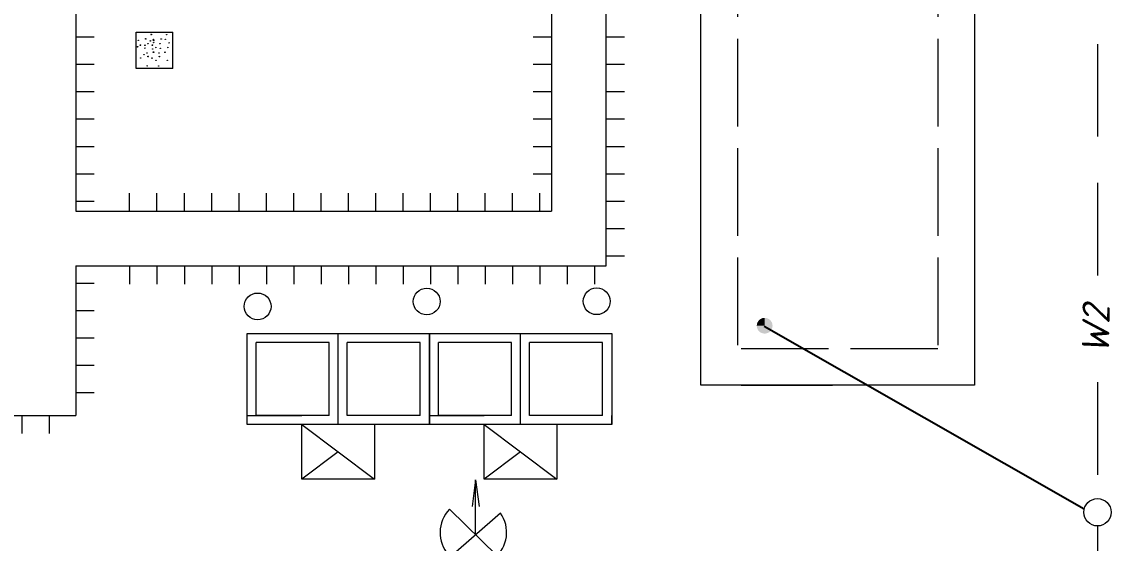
# Model space of a CAD drawing. Header units: millimetres. Extents: x 27137 to 30937, y -4667 to -569.
# Drawn here: x 30123.5 to 30183.3, y -2923.1 to -2894.5 of the extents above; entities that cross this region are included whole.
import ezdxf

# ---------------------------------------------------------------- set-up
doc = ezdxf.new("R2010")
doc.units = ezdxf.units.MM
doc.header["$LTSCALE"] = 0.4
doc.linetypes.add('ACAD_ISO02W100', pattern=[15, 12, -3])
doc.linetypes.add('штриховаяX2', pattern=[38.1, 25.4, -12.7])
doc.styles.add('Isocpeur', font='isocpeui.ttf', dxfattribs={"height": 2.5})

msp = doc.modelspace()

# ---------------------------------------------------------------- hatches: boundary and pattern name
at = {"lineweight": 15}
h = msp.add_hatch(color=256, dxfattribs=at)
h.dxf.hatch_style = 1
h.paths.add_polyline_path([(30163.8391, -2911.1332), (30164.2716, -2911.1332), (30164.7042, -2911.1332, -1)])
h.paths.add_polyline_path([(30164.2716, -2910.7006, -0.4142136), (30164.7042, -2911.1332), (30164.2716, -2911.1332)])
h = msp.add_hatch(color=256, dxfattribs=at)
h.dxf.hatch_style = 1
h.paths.add_polyline_path([(30164.2716, -2910.7006), (30164.2716, -2911.1332), (30163.8391, -2911.1332, -0.4142136)])

# ---------------------------------------------------------------- linework, layer by layer
for p, q in [((30152.5767, -2856.1887), (30152.5767, -2904.8572)), ((30160.7789, -2914.3977), (30160.7789, -2869.3977)), ((30175.7789, -2869.3977), (30175.7789, -2914.3977)), ((30175.7789, -2869.3977), (30175.7789, -2914.3977)), ((30126.4974, -2878.3381), (30126.4974, -2904.8572)), ((30129.8007, -2897.0277), (30129.8007, -2895.0277)), ((30129.8007, -2895.0277), (30131.8007, -2895.0277)), ((30127.4974, -2895.3126), (30126.4974, -2895.3126)), ((30127.4974, -2895.3126), (30126.4974, -2895.3126)), ((30127.4974, -2895.3126), (30126.4974, -2895.3126)), ((30127.4974, -2895.3126), (30126.4974, -2895.3126)), ((30127.4974, -2895.3126), (30126.4974, -2895.3126)), ((30127.4974, -2895.3126), (30126.4974, -2895.3126)), ((30127.4974, -2895.3126), (30126.4974, -2895.3126)), ((30127.4974, -2895.3126), (30126.4974, -2895.3126)), ((30127.4974, -2895.3126), (30126.4974, -2895.3126)), ((30127.4974, -2895.3126), (30126.4974, -2895.3126)), ((30127.4974, -2895.3126), (30126.4974, -2895.3126)), ((30127.4974, -2895.3126), (30126.4974, -2895.3126)), ((30127.4974, -2895.3126), (30126.4974, -2895.3126)), ((30152.5767, -2895.3126), (30151.5767, -2895.3126)), ((30152.5767, -2895.3126), (30151.5767, -2895.3126)), ((30152.5767, -2895.3126), (30151.5767, -2895.3126)), ((30152.5767, -2895.3126), (30151.5767, -2895.3126)), ((30152.5767, -2895.3126), (30151.5767, -2895.3126)), ((30152.5767, -2895.3126), (30151.5767, -2895.3126)), ((30152.5767, -2895.3126), (30151.5767, -2895.3126)), ((30152.5767, -2895.3126), (30151.5767, -2895.3126)), ((30152.5767, -2895.3126), (30151.5767, -2895.3126)), ((30156.5767, -2895.3126), (30155.5767, -2895.3126)), ((30156.5767, -2895.3126), (30155.5767, -2895.3126)), ((30156.5767, -2895.3126), (30155.5767, -2895.3126)), ((30156.5767, -2895.3126), (30155.5767, -2895.3126)), ((30156.5767, -2895.3126), (30155.5767, -2895.3126)), ((30156.5767, -2895.3126), (30155.5767, -2895.3126)), ((30156.5767, -2895.3126), (30155.5767, -2895.3126)), ((30156.5767, -2895.3126), (30155.5767, -2895.3126)), ((30156.5767, -2895.3126), (30155.5767, -2895.3126)), ((30156.5767, -2895.3126), (30155.5767, -2895.3126)), ((30156.5767, -2895.3126), (30155.5767, -2895.3126)), ((30156.5767, -2895.3126), (30155.5767, -2895.3126)), ((30156.5767, -2895.3126), (30155.5767, -2895.3126)), ((30156.5767, -2895.3126), (30155.5767, -2895.3126)), ((30156.5767, -2895.3126), (30155.5767, -2895.3126)), ((30156.5767, -2895.3126), (30155.5767, -2895.3126)), ((30156.5767, -2895.3126), (30155.5767, -2895.3126)), ((30156.5767, -2895.3126), (30155.5767, -2895.3126)), ((30156.5767, -2895.3126), (30155.5767, -2895.3126)), ((30156.5767, -2895.3126), (30155.5767, -2895.3126)), ((30156.5767, -2895.3126), (30155.5767, -2895.3126)), ((30156.5767, -2895.3126), (30155.5767, -2895.3126)), ((30156.5767, -2895.3126), (30155.5767, -2895.3126)), ((30156.5767, -2895.3126), (30155.5767, -2895.3126)), ((30156.5767, -2895.3126), (30155.5767, -2895.3126)), ((30156.5767, -2895.3126), (30155.5767, -2895.3126)), ((30156.5767, -2895.3126), (30155.5767, -2895.3126)), ((30156.5767, -2895.3126), (30155.5767, -2895.3126)), ((30156.5767, -2895.3126), (30155.5767, -2895.3126)), ((30156.5767, -2895.3126), (30155.5767, -2895.3126)), ((30127.4974, -2896.8126), (30126.4974, -2896.8126)), ((30127.4974, -2896.8126), (30126.4974, -2896.8126)), ((30127.4974, -2896.8126), (30126.4974, -2896.8126)), ((30127.4974, -2896.8126), (30126.4974, -2896.8126)), ((30127.4974, -2896.8126), (30126.4974, -2896.8126)), ((30127.4974, -2896.8126), (30126.4974, -2896.8126)), ((30127.4974, -2896.8126), (30126.4974, -2896.8126)), ((30127.4974, -2896.8126), (30126.4974, -2896.8126)), ((30127.4974, -2896.8126), (30126.4974, -2896.8126)), ((30127.4974, -2896.8126), (30126.4974, -2896.8126)), ((30127.4974, -2896.8126), (30126.4974, -2896.8126)), ((30127.4974, -2896.8126), (30126.4974, -2896.8126)), ((30127.4974, -2896.8126), (30126.4974, -2896.8126)), ((30127.4974, -2896.8126), (30126.4974, -2896.8126)), ((30127.4974, -2896.8126), (30126.4974, -2896.8126)), ((30127.4974, -2896.8126), (30126.4974, -2896.8126)), ((30127.4974, -2896.8126), (30126.4974, -2896.8126)), ((30152.5767, -2896.8126), (30151.5767, -2896.8126)), ((30152.5767, -2896.8126), (30151.5767, -2896.8126)), ((30152.5767, -2896.8126), (30151.5767, -2896.8126)), ((30152.5767, -2896.8126), (30151.5767, -2896.8126)), ((30152.5767, -2896.8126), (30151.5767, -2896.8126)), ((30152.5767, -2896.8126), (30151.5767, -2896.8126)), ((30152.5767, -2896.8126), (30151.5767, -2896.8126)), ((30152.5767, -2896.8126), (30151.5767, -2896.8126)), ((30156.5767, -2896.8126), (30155.5767, -2896.8126)), ((30156.5767, -2896.8126), (30155.5767, -2896.8126)), ((30156.5767, -2896.8126), (30155.5767, -2896.8126)), ((30156.5767, -2896.8126), (30155.5767, -2896.8126)), ((30156.5767, -2896.8126), (30155.5767, -2896.8126)), ((30156.5767, -2896.8126), (30155.5767, -2896.8126)), ((30156.5767, -2896.8126), (30155.5767, -2896.8126)), ((30156.5767, -2896.8126), (30155.5767, -2896.8126)), ((30156.5767, -2896.8126), (30155.5767, -2896.8126)), ((30156.5767, -2896.8126), (30155.5767, -2896.8126)), ((30156.5767, -2896.8126), (30155.5767, -2896.8126)), ((30156.5767, -2896.8126), (30155.5767, -2896.8126)), ((30156.5767, -2896.8126), (30155.5767, -2896.8126)), ((30156.5767, -2896.8126), (30155.5767, -2896.8126)), ((30156.5767, -2896.8126), (30155.5767, -2896.8126)), ((30156.5767, -2896.8126), (30155.5767, -2896.8126)), ((30156.5767, -2896.8126), (30155.5767, -2896.8126)), ((30156.5767, -2896.8126), (30155.5767, -2896.8126)), ((30156.5767, -2896.8126), (30155.5767, -2896.8126)), ((30156.5767, -2896.8126), (30155.5767, -2896.8126)), ((30156.5767, -2896.8126), (30155.5767, -2896.8126)), ((30156.5767, -2896.8126), (30155.5767, -2896.8126)), ((30156.5767, -2896.8126), (30155.5767, -2896.8126)), ((30156.5767, -2896.8126), (30155.5767, -2896.8126)), ((30156.5767, -2896.8126), (30155.5767, -2896.8126)), ((30156.5767, -2896.8126), (30155.5767, -2896.8126)), ((30156.5767, -2896.8126), (30155.5767, -2896.8126)), ((30156.5767, -2896.8126), (30155.5767, -2896.8126)), ((30131.8007, -2897.0277), (30129.8007, -2897.0277)), ((30127.4974, -2898.3126), (30126.4974, -2898.3126)), ((30127.4974, -2898.3126), (30126.4974, -2898.3126)), ((30127.4974, -2898.3126), (30126.4974, -2898.3126)), ((30127.4974, -2898.3126), (30126.4974, -2898.3126)), ((30127.4974, -2898.3126), (30126.4974, -2898.3126)), ((30127.4974, -2898.3126), (30126.4974, -2898.3126)), ((30127.4974, -2898.3126), (30126.4974, -2898.3126)), ((30127.4974, -2898.3126), (30126.4974, -2898.3126)), ((30127.4974, -2898.3126), (30126.4974, -2898.3126)), ((30127.4974, -2898.3126), (30126.4974, -2898.3126)), ((30127.4974, -2898.3126), (30126.4974, -2898.3126)), ((30127.4974, -2898.3126), (30126.4974, -2898.3126)), ((30127.4974, -2898.3126), (30126.4974, -2898.3126)), ((30127.4974, -2898.3126), (30126.4974, -2898.3126)), ((30127.4974, -2898.3126), (30126.4974, -2898.3126)), ((30127.4974, -2898.3126), (30126.4974, -2898.3126)), ((30127.4974, -2898.3126), (30126.4974, -2898.3126)), ((30127.4974, -2898.3126), (30126.4974, -2898.3126)), ((30127.4974, -2898.3126), (30126.4974, -2898.3126)), ((30127.4974, -2898.3126), (30126.4974, -2898.3126)), ((30127.4974, -2898.3126), (30126.4974, -2898.3126)), ((30127.4974, -2898.3126), (30126.4974, -2898.3126)), ((30127.4974, -2898.3126), (30126.4974, -2898.3126)), ((30127.4974, -2898.3126), (30126.4974, -2898.3126)), ((30152.5767, -2898.3126), (30151.5767, -2898.3126)), ((30152.5767, -2898.3126), (30151.5767, -2898.3126)), ((30152.5767, -2898.3126), (30151.5767, -2898.3126)), ((30152.5767, -2898.3126), (30151.5767, -2898.3126)), ((30152.5767, -2898.3126), (30151.5767, -2898.3126)), ((30152.5767, -2898.3126), (30151.5767, -2898.3126)), ((30156.5767, -2898.3126), (30155.5767, -2898.3126)), ((30156.5767, -2898.3126), (30155.5767, -2898.3126)), ((30156.5767, -2898.3126), (30155.5767, -2898.3126)), ((30156.5767, -2898.3126), (30155.5767, -2898.3126)), ((30156.5767, -2898.3126), (30155.5767, -2898.3126)), ((30156.5767, -2898.3126), (30155.5767, -2898.3126)), ((30156.5767, -2898.3126), (30155.5767, -2898.3126)), ((30156.5767, -2898.3126), (30155.5767, -2898.3126)), ((30156.5767, -2898.3126), (30155.5767, -2898.3126)), ((30156.5767, -2898.3126), (30155.5767, -2898.3126)), ((30156.5767, -2898.3126), (30155.5767, -2898.3126)), ((30156.5767, -2898.3126), (30155.5767, -2898.3126)), ((30156.5767, -2898.3126), (30155.5767, -2898.3126)), ((30156.5767, -2898.3126), (30155.5767, -2898.3126)), ((30156.5767, -2898.3126), (30155.5767, -2898.3126)), ((30156.5767, -2898.3126), (30155.5767, -2898.3126)), ((30156.5767, -2898.3126), (30155.5767, -2898.3126)), ((30156.5767, -2898.3126), (30155.5767, -2898.3126)), ((30156.5767, -2898.3126), (30155.5767, -2898.3126)), ((30156.5767, -2898.3126), (30155.5767, -2898.3126)), ((30156.5767, -2898.3126), (30155.5767, -2898.3126)), ((30156.5767, -2898.3126), (30155.5767, -2898.3126)), ((30156.5767, -2898.3126), (30155.5767, -2898.3126)), ((30156.5767, -2898.3126), (30155.5767, -2898.3126)), ((30127.4974, -2899.8126), (30126.4974, -2899.8126)), ((30127.4974, -2899.8126), (30126.4974, -2899.8126)), ((30127.4974, -2899.8126), (30126.4974, -2899.8126)), ((30127.4974, -2899.8126), (30126.4974, -2899.8126)), ((30127.4974, -2899.8126), (30126.4974, -2899.8126)), ((30127.4974, -2899.8126), (30126.4974, -2899.8126)), ((30127.4974, -2899.8126), (30126.4974, -2899.8126)), ((30127.4974, -2899.8126), (30126.4974, -2899.8126)), ((30127.4974, -2899.8126), (30126.4974, -2899.8126)), ((30127.4974, -2899.8126), (30126.4974, -2899.8126)), ((30127.4974, -2899.8126), (30126.4974, -2899.8126)), ((30127.4974, -2899.8126), (30126.4974, -2899.8126)), ((30127.4974, -2899.8126), (30126.4974, -2899.8126)), ((30127.4974, -2899.8126), (30126.4974, -2899.8126)), ((30127.4974, -2899.8126), (30126.4974, -2899.8126)), ((30127.4974, -2899.8126), (30126.4974, -2899.8126)), ((30127.4974, -2899.8126), (30126.4974, -2899.8126)), ((30127.4974, -2899.8126), (30126.4974, -2899.8126)), ((30127.4974, -2899.8126), (30126.4974, -2899.8126)), ((30127.4974, -2899.8126), (30126.4974, -2899.8126)), ((30127.4974, -2899.8126), (30126.4974, -2899.8126)), ((30127.4974, -2899.8126), (30126.4974, -2899.8126)), ((30127.4974, -2899.8126), (30126.4974, -2899.8126)), ((30127.4974, -2899.8126), (30126.4974, -2899.8126)), ((30127.4974, -2899.8126), (30126.4974, -2899.8126)), ((30127.4974, -2899.8126), (30126.4974, -2899.8126)), ((30127.4974, -2899.8126), (30126.4974, -2899.8126)), ((30127.4974, -2899.8126), (30126.4974, -2899.8126)), ((30127.4974, -2899.8126), (30126.4974, -2899.8126)), ((30127.4974, -2899.8126), (30126.4974, -2899.8126)), ((30152.5767, -2899.8126), (30151.5767, -2899.8126)), ((30152.5767, -2899.8126), (30151.5767, -2899.8126)), ((30152.5767, -2899.8126), (30151.5767, -2899.8126)), ((30152.5767, -2899.8126), (30151.5767, -2899.8126)), ((30152.5767, -2899.8126), (30151.5767, -2899.8126)), ((30152.5767, -2899.8126), (30151.5767, -2899.8126)), ((30152.5767, -2899.8126), (30151.5767, -2899.8126)), ((30152.5767, -2899.8126), (30151.5767, -2899.8126)), ((30156.5767, -2899.8126), (30155.5767, -2899.8126)), ((30156.5767, -2899.8126), (30155.5767, -2899.8126)), ((30156.5767, -2899.8126), (30155.5767, -2899.8126)), ((30156.5767, -2899.8126), (30155.5767, -2899.8126)), ((30156.5767, -2899.8126), (30155.5767, -2899.8126)), ((30156.5767, -2899.8126), (30155.5767, -2899.8126)), ((30156.5767, -2899.8126), (30155.5767, -2899.8126)), ((30156.5767, -2899.8126), (30155.5767, -2899.8126)), ((30156.5767, -2899.8126), (30155.5767, -2899.8126)), ((30156.5767, -2899.8126), (30155.5767, -2899.8126)), ((30156.5767, -2899.8126), (30155.5767, -2899.8126)), ((30156.5767, -2899.8126), (30155.5767, -2899.8126)), ((30156.5767, -2899.8126), (30155.5767, -2899.8126)), ((30156.5767, -2899.8126), (30155.5767, -2899.8126)), ((30156.5767, -2899.8126), (30155.5767, -2899.8126)), ((30156.5767, -2899.8126), (30155.5767, -2899.8126)), ((30156.5767, -2899.8126), (30155.5767, -2899.8126)), ((30156.5767, -2899.8126), (30155.5767, -2899.8126)), ((30156.5767, -2899.8126), (30155.5767, -2899.8126)), ((30156.5767, -2899.8126), (30155.5767, -2899.8126)), ((30156.5767, -2899.8126), (30155.5767, -2899.8126)), ((30156.5767, -2899.8126), (30155.5767, -2899.8126)), ((30156.5767, -2899.8126), (30155.5767, -2899.8126)), ((30156.5767, -2899.8126), (30155.5767, -2899.8126)), ((30156.5767, -2899.8126), (30155.5767, -2899.8126)), ((30156.5767, -2899.8126), (30155.5767, -2899.8126)), ((30156.5767, -2899.8126), (30155.5767, -2899.8126)), ((30156.5767, -2899.8126), (30155.5767, -2899.8126)), ((30156.5767, -2899.8126), (30155.5767, -2899.8126)), ((30156.5767, -2899.8126), (30155.5767, -2899.8126)), ((30127.4974, -2901.3126), (30126.4974, -2901.3126)), ((30127.4974, -2901.3126), (30126.4974, -2901.3126)), ((30127.4974, -2901.3126), (30126.4974, -2901.3126)), ((30127.4974, -2901.3126), (30126.4974, -2901.3126)), ((30127.4974, -2901.3126), (30126.4974, -2901.3126)), ((30127.4974, -2901.3126), (30126.4974, -2901.3126)), ((30127.4974, -2901.3126), (30126.4974, -2901.3126)), ((30127.4974, -2901.3126), (30126.4974, -2901.3126)), ((30127.4974, -2901.3126), (30126.4974, -2901.3126)), ((30127.4974, -2901.3126), (30126.4974, -2901.3126)), ((30127.4974, -2901.3126), (30126.4974, -2901.3126)), ((30127.4974, -2901.3126), (30126.4974, -2901.3126)), ((30127.4974, -2901.3126), (30126.4974, -2901.3126)), ((30127.4974, -2901.3126), (30126.4974, -2901.3126)), ((30127.4974, -2901.3126), (30126.4974, -2901.3126)), ((30127.4974, -2901.3126), (30126.4974, -2901.3126)), ((30127.4974, -2901.3126), (30126.4974, -2901.3126)), ((30127.4974, -2901.3126), (30126.4974, -2901.3126)), ((30127.4974, -2901.3126), (30126.4974, -2901.3126)), ((30127.4974, -2901.3126), (30126.4974, -2901.3126)), ((30127.4974, -2901.3126), (30126.4974, -2901.3126)), ((30127.4974, -2901.3126), (30126.4974, -2901.3126)), ((30127.4974, -2901.3126), (30126.4974, -2901.3126)), ((30127.4974, -2901.3126), (30126.4974, -2901.3126)), ((30127.4974, -2901.3126), (30126.4974, -2901.3126)), ((30127.4974, -2901.3126), (30126.4974, -2901.3126)), ((30127.4974, -2901.3126), (30126.4974, -2901.3126)), ((30127.4974, -2901.3126), (30126.4974, -2901.3126)), ((30152.5767, -2901.3126), (30151.5767, -2901.3126)), ((30152.5767, -2901.3126), (30151.5767, -2901.3126)), ((30152.5767, -2901.3126), (30151.5767, -2901.3126)), ((30152.5767, -2901.3126), (30151.5767, -2901.3126)), ((30152.5767, -2901.3126), (30151.5767, -2901.3126)), ((30152.5767, -2901.3126), (30151.5767, -2901.3126)), ((30152.5767, -2901.3126), (30151.5767, -2901.3126)), ((30152.5767, -2901.3126), (30151.5767, -2901.3126)), ((30156.5767, -2901.3126), (30155.5767, -2901.3126)), ((30156.5767, -2901.3126), (30155.5767, -2901.3126)), ((30156.5767, -2901.3126), (30155.5767, -2901.3126)), ((30156.5767, -2901.3126), (30155.5767, -2901.3126)), ((30156.5767, -2901.3126), (30155.5767, -2901.3126)), ((30156.5767, -2901.3126), (30155.5767, -2901.3126)), ((30156.5767, -2901.3126), (30155.5767, -2901.3126)), ((30156.5767, -2901.3126), (30155.5767, -2901.3126)), ((30156.5767, -2901.3126), (30155.5767, -2901.3126)), ((30156.5767, -2901.3126), (30155.5767, -2901.3126)), ((30156.5767, -2901.3126), (30155.5767, -2901.3126)), ((30127.4974, -2902.8126), (30126.4974, -2902.8126)), ((30127.4974, -2902.8126), (30126.4974, -2902.8126)), ((30127.4974, -2902.8126), (30126.4974, -2902.8126)), ((30127.4974, -2902.8126), (30126.4974, -2902.8126)), ((30127.4974, -2902.8126), (30126.4974, -2902.8126)), ((30127.4974, -2902.8126), (30126.4974, -2902.8126)), ((30127.4974, -2902.8126), (30126.4974, -2902.8126)), ((30127.4974, -2902.8126), (30126.4974, -2902.8126)), ((30127.4974, -2902.8126), (30126.4974, -2902.8126)), ((30127.4974, -2902.8126), (30126.4974, -2902.8126)), ((30127.4974, -2902.8126), (30126.4974, -2902.8126)), ((30127.4974, -2902.8126), (30126.4974, -2902.8126)), ((30127.4974, -2902.8126), (30126.4974, -2902.8126)), ((30127.4974, -2902.8126), (30126.4974, -2902.8126)), ((30127.4974, -2902.8126), (30126.4974, -2902.8126)), ((30127.4974, -2902.8126), (30126.4974, -2902.8126)), ((30127.4974, -2902.8126), (30126.4974, -2902.8126)), ((30127.4974, -2902.8126), (30126.4974, -2902.8126)), ((30127.4974, -2902.8126), (30126.4974, -2902.8126)), ((30127.4974, -2902.8126), (30126.4974, -2902.8126)), ((30127.4974, -2902.8126), (30126.4974, -2902.8126)), ((30127.4974, -2902.8126), (30126.4974, -2902.8126)), ((30127.4974, -2902.8126), (30126.4974, -2902.8126)), ((30127.4974, -2902.8126), (30126.4974, -2902.8126)), ((30152.5767, -2902.8126), (30151.5767, -2902.8126)), ((30152.5767, -2902.8126), (30151.5767, -2902.8126)), ((30152.5767, -2902.8126), (30151.5767, -2902.8126)), ((30152.5767, -2902.8126), (30151.5767, -2902.8126)), ((30152.5767, -2902.8126), (30151.5767, -2902.8126)), ((30152.5767, -2902.8126), (30151.5767, -2902.8126)), ((30156.5767, -2902.8126), (30155.5767, -2902.8126)), ((30156.5767, -2902.8126), (30155.5767, -2902.8126)), ((30156.5767, -2902.8126), (30155.5767, -2902.8126)), ((30156.5767, -2902.8126), (30155.5767, -2902.8126)), ((30156.5767, -2902.8126), (30155.5767, -2902.8126)), ((30156.5767, -2902.8126), (30155.5767, -2902.8126)), ((30156.5767, -2902.8126), (30155.5767, -2902.8126)), ((30156.5767, -2902.8126), (30155.5767, -2902.8126)), ((30156.5767, -2902.8126), (30155.5767, -2902.8126)), ((30156.5767, -2902.8126), (30155.5767, -2902.8126)), ((30156.5767, -2902.8126), (30155.5767, -2902.8126)), ((30156.5767, -2902.8126), (30155.5767, -2902.8126)), ((30156.5767, -2902.8126), (30155.5767, -2902.8126)), ((30129.4406, -2904.8572), (30129.4406, -2903.8572)), ((30129.4406, -2904.8572), (30129.4406, -2903.8572)), ((30130.9406, -2904.8572), (30130.9406, -2903.8572)), ((30130.9406, -2904.8572), (30130.9406, -2903.8572)), ((30132.4406, -2904.8572), (30132.4406, -2903.8572)), ((30132.4406, -2904.8572), (30132.4406, -2903.8572)), ((30132.4406, -2904.8572), (30132.4406, -2903.8572)), ((30132.4406, -2904.8572), (30132.4406, -2903.8572)), ((30133.9406, -2904.8572), (30133.9406, -2903.8572)), ((30133.9406, -2904.8572), (30133.9406, -2903.8572)), ((30135.4406, -2904.8572), (30135.4406, -2903.8572)), ((30135.4406, -2904.8572), (30135.4406, -2903.8572)), ((30135.4406, -2904.8572), (30135.4406, -2903.8572)), ((30135.4406, -2904.8572), (30135.4406, -2903.8572)), ((30136.9406, -2904.8572), (30136.9406, -2903.8572)), ((30136.9406, -2904.8572), (30136.9406, -2903.8572)), ((30138.4406, -2904.8572), (30138.4406, -2903.8572)), ((30138.4406, -2904.8572), (30138.4406, -2903.8572)), ((30138.4406, -2904.8572), (30138.4406, -2903.8572)), ((30138.4406, -2904.8572), (30138.4406, -2903.8572)), ((30139.9406, -2904.8572), (30139.9406, -2903.8572)), ((30139.9406, -2904.8572), (30139.9406, -2903.8572)), ((30141.4406, -2904.8572), (30141.4406, -2903.8572)), ((30141.4406, -2904.8572), (30141.4406, -2903.8572)), ((30141.4406, -2904.8572), (30141.4406, -2903.8572)), ((30141.4406, -2904.8572), (30141.4406, -2903.8572)), ((30142.9406, -2904.8572), (30142.9406, -2903.8572)), ((30142.9406, -2904.8572), (30142.9406, -2903.8572)), ((30144.4406, -2904.8572), (30144.4406, -2903.8572)), ((30144.4406, -2904.8572), (30144.4406, -2903.8572)), ((30144.4406, -2904.8572), (30144.4406, -2903.8572)), ((30144.4406, -2904.8572), (30144.4406, -2903.8572)), ((30145.9406, -2904.8572), (30145.9406, -2903.8572)), ((30145.9406, -2904.8572), (30145.9406, -2903.8572)), ((30147.4406, -2904.8572), (30147.4406, -2903.8572)), ((30147.4406, -2904.8572), (30147.4406, -2903.8572)), ((30147.4406, -2904.8572), (30147.4406, -2903.8572)), ((30147.4406, -2904.8572), (30147.4406, -2903.8572)), ((30148.9406, -2904.8572), (30148.9406, -2903.8572)), ((30148.9406, -2904.8572), (30148.9406, -2903.8572)), ((30150.4406, -2904.8572), (30150.4406, -2903.8572)), ((30150.4406, -2904.8572), (30150.4406, -2903.8572)), ((30150.4406, -2904.8572), (30150.4406, -2903.8572)), ((30150.4406, -2904.8572), (30150.4406, -2903.8572)), ((30150.4406, -2904.8572), (30150.4406, -2903.8572)), ((30150.4406, -2904.8572), (30150.4406, -2903.8572)), ((30151.9406, -2904.8572), (30151.9406, -2903.8572)), ((30151.9406, -2904.8572), (30151.9406, -2903.8572)), ((30151.9406, -2904.8572), (30151.9406, -2903.8572)), ((30151.9406, -2904.8572), (30151.9406, -2903.8572)), ((30127.4974, -2904.3126), (30126.4974, -2904.3126)), ((30127.4974, -2904.3126), (30126.4974, -2904.3126)), ((30127.4974, -2904.3126), (30126.4974, -2904.3126)), ((30127.4974, -2904.3126), (30126.4974, -2904.3126)), ((30127.4974, -2904.3126), (30126.4974, -2904.3126)), ((30127.4974, -2904.3126), (30126.4974, -2904.3126)), ((30127.4974, -2904.3126), (30126.4974, -2904.3126)), ((30127.4974, -2904.3126), (30126.4974, -2904.3126)), ((30127.4974, -2904.3126), (30126.4974, -2904.3126)), ((30127.4974, -2904.3126), (30126.4974, -2904.3126)), ((30127.4974, -2904.3126), (30126.4974, -2904.3126)), ((30127.4974, -2904.3126), (30126.4974, -2904.3126)), ((30127.4974, -2904.3126), (30126.4974, -2904.3126)), ((30127.4974, -2904.3126), (30126.4974, -2904.3126)), ((30127.4974, -2904.3126), (30126.4974, -2904.3126)), ((30127.4974, -2904.3126), (30126.4974, -2904.3126)), ((30127.4974, -2904.3126), (30126.4974, -2904.3126)), ((30127.4974, -2904.3126), (30126.4974, -2904.3126)), ((30127.4974, -2904.3126), (30126.4974, -2904.3126)), ((30127.4974, -2904.3126), (30126.4974, -2904.3126)), ((30127.4974, -2904.3126), (30126.4974, -2904.3126)), ((30127.4974, -2904.3126), (30126.4974, -2904.3126)), ((30127.4974, -2904.3126), (30126.4974, -2904.3126)), ((30127.4974, -2904.3126), (30126.4974, -2904.3126)), ((30127.4974, -2904.3126), (30126.4974, -2904.3126)), ((30127.4974, -2904.3126), (30126.4974, -2904.3126)), ((30127.4974, -2904.3126), (30126.4974, -2904.3126)), ((30127.4974, -2904.3126), (30126.4974, -2904.3126)), ((30127.4974, -2904.3126), (30126.4974, -2904.3126)), ((30127.4974, -2904.3126), (30126.4974, -2904.3126)), ((30156.5767, -2904.3126), (30155.5767, -2904.3126)), ((30156.5767, -2904.3126), (30155.5767, -2904.3126)), ((30156.5767, -2904.3126), (30155.5767, -2904.3126)), ((30156.5767, -2904.3126), (30155.5767, -2904.3126)), ((30156.5767, -2904.3126), (30155.5767, -2904.3126)), ((30156.5767, -2904.3126), (30155.5767, -2904.3126)), ((30156.5767, -2904.3126), (30155.5767, -2904.3126)), ((30156.5767, -2904.3126), (30155.5767, -2904.3126)), ((30156.5767, -2904.3126), (30155.5767, -2904.3126)), ((30156.5767, -2904.3126), (30155.5767, -2904.3126)), ((30156.5767, -2904.3126), (30155.5767, -2904.3126)), ((30156.5767, -2904.3126), (30155.5767, -2904.3126)), ((30156.5767, -2904.3126), (30155.5767, -2904.3126)), ((30156.5767, -2904.3126), (30155.5767, -2904.3126)), ((30156.5767, -2904.3126), (30155.5767, -2904.3126)), ((30156.5767, -2904.3126), (30155.5767, -2904.3126)), ((30156.5767, -2904.3126), (30155.5767, -2904.3126)), ((30126.4974, -2904.8572), (30152.5767, -2904.8572)), ((30156.5767, -2905.8126), (30155.5767, -2905.8126)), ((30156.5767, -2905.8126), (30155.5767, -2905.8126)), ((30156.5767, -2905.8126), (30155.5767, -2905.8126)), ((30156.5767, -2905.8126), (30155.5767, -2905.8126)), ((30156.5767, -2905.8126), (30155.5767, -2905.8126)), ((30156.5767, -2905.8126), (30155.5767, -2905.8126)), ((30156.5767, -2905.8126), (30155.5767, -2905.8126)), ((30156.5767, -2905.8126), (30155.5767, -2905.8126)), ((30156.5767, -2905.8126), (30155.5767, -2905.8126)), ((30156.5767, -2905.8126), (30155.5767, -2905.8126)), ((30156.5767, -2905.8126), (30155.5767, -2905.8126)), ((30156.5767, -2907.3126), (30155.5767, -2907.3126)), ((30156.5767, -2907.3126), (30155.5767, -2907.3126)), ((30156.5767, -2907.3126), (30155.5767, -2907.3126)), ((30156.5767, -2907.3126), (30155.5767, -2907.3126)), ((30156.5767, -2907.3126), (30155.5767, -2907.3126)), ((30156.5767, -2907.3126), (30155.5767, -2907.3126)), ((30156.5767, -2907.3126), (30155.5767, -2907.3126)), ((30156.5767, -2907.3126), (30155.5767, -2907.3126)), ((30156.5767, -2907.3126), (30155.5767, -2907.3126)), ((30156.5767, -2907.3126), (30155.5767, -2907.3126)), ((30156.5767, -2907.3126), (30155.5767, -2907.3126)), ((30156.5767, -2907.3126), (30155.5767, -2907.3126)), ((30156.5767, -2907.3126), (30155.5767, -2907.3126)), ((30126.4974, -2907.8572), (30126.4974, -2916.0545)), ((30126.4974, -2907.8572), (30155.5775, -2907.8572)), ((30129.4406, -2907.8572), (30129.4406, -2908.8572)), ((30129.4406, -2907.8572), (30129.4406, -2908.8572)), ((30130.9406, -2907.8572), (30130.9406, -2908.8572)), ((30130.9406, -2907.8572), (30130.9406, -2908.8572)), ((30132.4406, -2907.8572), (30132.4406, -2908.8572)), ((30132.4406, -2907.8572), (30132.4406, -2908.8572)), ((30132.4406, -2907.8572), (30132.4406, -2908.8572)), ((30132.4406, -2907.8572), (30132.4406, -2908.8572)), ((30133.9406, -2907.8572), (30133.9406, -2908.8572)), ((30133.9406, -2907.8572), (30133.9406, -2908.8572)), ((30135.4406, -2907.8572), (30135.4406, -2908.8572)), ((30135.4406, -2907.8572), (30135.4406, -2908.8572)), ((30135.4406, -2907.8572), (30135.4406, -2908.8572)), ((30135.4406, -2907.8572), (30135.4406, -2908.8572)), ((30136.9406, -2907.8572), (30136.9406, -2908.8572)), ((30136.9406, -2907.8572), (30136.9406, -2908.8572)), ((30138.4406, -2907.8572), (30138.4406, -2908.8572)), ((30138.4406, -2907.8572), (30138.4406, -2908.8572)), ((30138.4406, -2907.8572), (30138.4406, -2908.8572)), ((30138.4406, -2907.8572), (30138.4406, -2908.8572)), ((30139.9406, -2907.8572), (30139.9406, -2908.8572)), ((30139.9406, -2907.8572), (30139.9406, -2908.8572)), ((30141.4406, -2907.8572), (30141.4406, -2908.8572)), ((30141.4406, -2907.8572), (30141.4406, -2908.8572)), ((30141.4406, -2907.8572), (30141.4406, -2908.8572)), ((30141.4406, -2907.8572), (30141.4406, -2908.8572)), ((30142.9406, -2907.8572), (30142.9406, -2908.8572)), ((30142.9406, -2907.8572), (30142.9406, -2908.8572)), ((30144.4406, -2907.8572), (30144.4406, -2908.8572)), ((30144.4406, -2907.8572), (30144.4406, -2908.8572)), ((30144.4406, -2907.8572), (30144.4406, -2908.8572)), ((30144.4406, -2907.8572), (30144.4406, -2908.8572)), ((30145.9406, -2907.8572), (30145.9406, -2908.8572)), ((30145.9406, -2907.8572), (30145.9406, -2908.8572)), ((30147.4406, -2907.8572), (30147.4406, -2908.8572)), ((30147.4406, -2907.8572), (30147.4406, -2908.8572)), ((30147.4406, -2907.8572), (30147.4406, -2908.8572)), ((30147.4406, -2907.8572), (30147.4406, -2908.8572)), ((30148.9406, -2907.8572), (30148.9406, -2908.8572)), ((30148.9406, -2907.8572), (30148.9406, -2908.8572)), ((30150.4406, -2907.8572), (30150.4406, -2908.8572)), ((30150.4406, -2907.8572), (30150.4406, -2908.8572)), ((30150.4406, -2907.8572), (30150.4406, -2908.8572)), ((30150.4406, -2907.8572), (30150.4406, -2908.8572)), ((30150.4406, -2907.8572), (30150.4406, -2908.8572)), ((30150.4406, -2907.8572), (30150.4406, -2908.8572)), ((30151.9406, -2907.8572), (30151.9406, -2908.8572)), ((30151.9406, -2907.8572), (30151.9406, -2908.8572)), ((30151.9406, -2907.8572), (30151.9406, -2908.8572)), ((30151.9406, -2907.8572), (30151.9406, -2908.8572)), ((30153.4406, -2907.8572), (30153.4406, -2908.8572)), ((30153.4406, -2907.8572), (30153.4406, -2908.8572)), ((30153.4406, -2907.8572), (30153.4406, -2908.8572)), ((30153.4406, -2907.8572), (30153.4406, -2908.8572)), ((30153.4406, -2907.8572), (30153.4406, -2908.8572)), ((30153.4406, -2907.8572), (30153.4406, -2908.8572)), ((30154.9406, -2907.8572), (30154.9406, -2908.8572)), ((30154.9406, -2907.8572), (30154.9406, -2908.8572)), ((30127.4974, -2908.8126), (30126.4974, -2908.8126)), ((30127.4974, -2908.8126), (30126.4974, -2908.8126)), ((30127.4974, -2908.8126), (30126.4974, -2908.8126)), ((30127.4974, -2908.8126), (30126.4974, -2908.8126)), ((30127.4974, -2908.8126), (30126.4974, -2908.8126)), ((30127.4974, -2908.8126), (30126.4974, -2908.8126)), ((30127.4974, -2908.8126), (30126.4974, -2908.8126)), ((30127.4974, -2908.8126), (30126.4974, -2908.8126)), ((30127.4974, -2908.8126), (30126.4974, -2908.8126)), ((30127.4974, -2908.8126), (30126.4974, -2908.8126)), ((30127.4974, -2908.8126), (30126.4974, -2908.8126)), ((30127.4974, -2908.8126), (30126.4974, -2908.8126)), ((30127.4974, -2908.8126), (30126.4974, -2908.8126)), ((30127.4974, -2908.8126), (30126.4974, -2908.8126)), ((30127.4974, -2908.8126), (30126.4974, -2908.8126)), ((30127.4974, -2908.8126), (30126.4974, -2908.8126)), ((30127.4974, -2908.8126), (30126.4974, -2908.8126)), ((30127.4974, -2908.8126), (30126.4974, -2908.8126)), ((30127.4974, -2908.8126), (30126.4974, -2908.8126)), ((30127.4974, -2908.8126), (30126.4974, -2908.8126)), ((30127.4974, -2908.8126), (30126.4974, -2908.8126)), ((30127.4974, -2908.8126), (30126.4974, -2908.8126)), ((30127.4974, -2908.8126), (30126.4974, -2908.8126)), ((30127.4974, -2908.8126), (30126.4974, -2908.8126)), ((30127.4974, -2908.8126), (30126.4974, -2908.8126)), ((30127.4974, -2908.8126), (30126.4974, -2908.8126)), ((30127.4974, -2908.8126), (30126.4974, -2908.8126)), ((30127.4974, -2908.8126), (30126.4974, -2908.8126)), ((30127.4974, -2908.8126), (30126.4974, -2908.8126)), ((30127.4974, -2908.8126), (30126.4974, -2908.8126)), ((30127.4974, -2908.8126), (30126.4974, -2908.8126)), ((30127.4974, -2908.8126), (30126.4974, -2908.8126)), ((30127.4974, -2908.8126), (30126.4974, -2908.8126)), ((30127.4974, -2910.3126), (30126.4974, -2910.3126)), ((30127.4974, -2910.3126), (30126.4974, -2910.3126)), ((30127.4974, -2910.3126), (30126.4974, -2910.3126)), ((30127.4974, -2910.3126), (30126.4974, -2910.3126)), ((30127.4974, -2910.3126), (30126.4974, -2910.3126)), ((30127.4974, -2910.3126), (30126.4974, -2910.3126)), ((30127.4974, -2910.3126), (30126.4974, -2910.3126)), ((30127.4974, -2910.3126), (30126.4974, -2910.3126)), ((30127.4974, -2910.3126), (30126.4974, -2910.3126)), ((30127.4974, -2910.3126), (30126.4974, -2910.3126)), ((30127.4974, -2910.3126), (30126.4974, -2910.3126)), ((30127.4974, -2910.3126), (30126.4974, -2910.3126)), ((30127.4974, -2910.3126), (30126.4974, -2910.3126)), ((30127.4974, -2910.3126), (30126.4974, -2910.3126)), ((30127.4974, -2910.3126), (30126.4974, -2910.3126)), ((30127.4974, -2910.3126), (30126.4974, -2910.3126)), ((30127.4974, -2910.3126), (30126.4974, -2910.3126)), ((30127.4974, -2910.3126), (30126.4974, -2910.3126)), ((30127.4974, -2910.3126), (30126.4974, -2910.3126)), ((30127.4974, -2910.3126), (30126.4974, -2910.3126)), ((30127.4974, -2910.3126), (30126.4974, -2910.3126)), ((30127.4974, -2910.3126), (30126.4974, -2910.3126)), ((30127.4974, -2910.3126), (30126.4974, -2910.3126)), ((30127.4974, -2910.3126), (30126.4974, -2910.3126)), ((30127.4974, -2910.3126), (30126.4974, -2910.3126)), ((30127.4974, -2910.3126), (30126.4974, -2910.3126)), ((30127.4974, -2910.3126), (30126.4974, -2910.3126)), ((30127.4974, -2910.3126), (30126.4974, -2910.3126)), ((30127.4974, -2910.3126), (30126.4974, -2910.3126)), ((30127.4974, -2910.3126), (30126.4974, -2910.3126)), ((30127.4974, -2910.3126), (30126.4974, -2910.3126)), ((30127.4974, -2910.3126), (30126.4974, -2910.3126)), ((30127.4974, -2910.3126), (30126.4974, -2910.3126)), ((30127.4974, -2910.3126), (30126.4974, -2910.3126)), ((30127.4974, -2910.3126), (30126.4974, -2910.3126)), ((30127.4974, -2910.3126), (30126.4974, -2910.3126)), ((30127.4974, -2910.3126), (30126.4974, -2910.3126)), ((30127.4974, -2910.3126), (30126.4974, -2910.3126)), ((30127.4974, -2910.3126), (30126.4974, -2910.3126)), ((30127.4974, -2910.3126), (30126.4974, -2910.3126)), ((30127.4974, -2910.3126), (30126.4974, -2910.3126)), ((30127.4974, -2911.8126), (30126.4974, -2911.8126)), ((30127.4974, -2911.8126), (30126.4974, -2911.8126)), ((30127.4974, -2911.8126), (30126.4974, -2911.8126)), ((30127.4974, -2911.8126), (30126.4974, -2911.8126)), ((30127.4974, -2911.8126), (30126.4974, -2911.8126)), ((30127.4974, -2911.8126), (30126.4974, -2911.8126)), ((30127.4974, -2911.8126), (30126.4974, -2911.8126)), ((30127.4974, -2911.8126), (30126.4974, -2911.8126)), ((30127.4974, -2911.8126), (30126.4974, -2911.8126)), ((30127.4974, -2911.8126), (30126.4974, -2911.8126)), ((30127.4974, -2911.8126), (30126.4974, -2911.8126)), ((30127.4974, -2911.8126), (30126.4974, -2911.8126)), ((30127.4974, -2911.8126), (30126.4974, -2911.8126)), ((30127.4974, -2911.8126), (30126.4974, -2911.8126)), ((30127.4974, -2911.8126), (30126.4974, -2911.8126)), ((30127.4974, -2911.8126), (30126.4974, -2911.8126)), ((30127.4974, -2911.8126), (30126.4974, -2911.8126)), ((30127.4974, -2911.8126), (30126.4974, -2911.8126)), ((30127.4974, -2911.8126), (30126.4974, -2911.8126)), ((30127.4974, -2911.8126), (30126.4974, -2911.8126)), ((30127.4974, -2911.8126), (30126.4974, -2911.8126)), ((30127.4974, -2911.8126), (30126.4974, -2911.8126)), ((30127.4974, -2911.8126), (30126.4974, -2911.8126)), ((30127.4974, -2911.8126), (30126.4974, -2911.8126)), ((30127.4974, -2911.8126), (30126.4974, -2911.8126)), ((30127.4974, -2911.8126), (30126.4974, -2911.8126)), ((30127.4974, -2911.8126), (30126.4974, -2911.8126)), ((30127.4974, -2911.8126), (30126.4974, -2911.8126)), ((30127.4974, -2911.8126), (30126.4974, -2911.8126)), ((30127.4974, -2911.8126), (30126.4974, -2911.8126)), ((30127.4974, -2911.8126), (30126.4974, -2911.8126)), ((30127.4974, -2911.8126), (30126.4974, -2911.8126)), ((30127.4974, -2911.8126), (30126.4974, -2911.8126)), ((30127.4974, -2911.8126), (30126.4974, -2911.8126)), ((30127.4974, -2911.8126), (30126.4974, -2911.8126)), ((30127.4974, -2911.8126), (30126.4974, -2911.8126)), ((30127.4974, -2911.8126), (30126.4974, -2911.8126)), ((30127.4974, -2911.8126), (30126.4974, -2911.8126)), ((30127.4974, -2911.8126), (30126.4974, -2911.8126)), ((30127.4974, -2911.8126), (30126.4974, -2911.8126)), ((30127.4974, -2911.8126), (30126.4974, -2911.8126)), ((30127.4974, -2911.8126), (30126.4974, -2911.8126)), ((30127.4974, -2911.8126), (30126.4974, -2911.8126)), ((30127.4974, -2911.8126), (30126.4974, -2911.8126)), ((30127.4974, -2911.8126), (30126.4974, -2911.8126)), ((30127.4974, -2911.8126), (30126.4974, -2911.8126)), ((30127.4974, -2911.8126), (30126.4974, -2911.8126)), ((30127.4974, -2911.8126), (30126.4974, -2911.8126)), ((30127.4974, -2911.8126), (30126.4974, -2911.8126)), ((30127.4974, -2911.8126), (30126.4974, -2911.8126)), ((30127.4974, -2911.8126), (30126.4974, -2911.8126)), ((30127.4974, -2911.8126), (30126.4974, -2911.8126)), ((30127.4974, -2911.8126), (30126.4974, -2911.8126)), ((30127.4974, -2911.8126), (30126.4974, -2911.8126)), ((30127.4974, -2911.8126), (30126.4974, -2911.8126)), ((30127.4974, -2911.8126), (30126.4974, -2911.8126)), ((30127.4974, -2911.8126), (30126.4974, -2911.8126)), ((30127.4974, -2911.8126), (30126.4974, -2911.8126)), ((30127.4974, -2911.8126), (30126.4974, -2911.8126)), ((30127.4974, -2911.8126), (30126.4974, -2911.8126)), ((30135.8801, -2916.5545), (30135.8801, -2911.5545)), ((30135.8801, -2911.5545), (30145.8801, -2911.5545)), ((30140.8801, -2916.5545), (30140.8801, -2911.5545)), ((30145.8801, -2911.5545), (30145.8801, -2916.5545)), ((30145.8801, -2916.5545), (30145.8801, -2911.5545)), ((30145.8801, -2911.5545), (30155.8801, -2911.5545)), ((30150.8801, -2916.5545), (30150.8801, -2911.5545)), ((30155.8801, -2911.5545), (30155.8801, -2916.5545)), ((30136.3801, -2916.0545), (30136.3801, -2912.0545)), ((30140.3801, -2912.0545), (30136.3801, -2912.0545)), ((30140.3801, -2916.0545), (30140.3801, -2912.0545)), ((30141.3801, -2916.0545), (30141.3801, -2912.0545)), ((30145.3801, -2912.0545), (30141.3801, -2912.0545)), ((30145.3801, -2916.0545), (30145.3801, -2912.0545)), ((30146.3801, -2916.0545), (30146.3801, -2912.0545)), ((30150.3801, -2912.0545), (30146.3801, -2912.0545)), ((30150.3801, -2916.0545), (30150.3801, -2912.0545)), ((30151.3801, -2916.0545), (30151.3801, -2912.0545)), ((30155.3801, -2912.0545), (30151.3801, -2912.0545)), ((30155.3801, -2916.0545), (30155.3801, -2912.0545)), ((30127.4974, -2913.3126), (30126.4974, -2913.3126)), ((30127.4974, -2913.3126), (30126.4974, -2913.3126)), ((30127.4974, -2913.3126), (30126.4974, -2913.3126)), ((30127.4974, -2913.3126), (30126.4974, -2913.3126)), ((30127.4974, -2913.3126), (30126.4974, -2913.3126)), ((30127.4974, -2913.3126), (30126.4974, -2913.3126)), ((30127.4974, -2913.3126), (30126.4974, -2913.3126)), ((30127.4974, -2913.3126), (30126.4974, -2913.3126)), ((30127.4974, -2913.3126), (30126.4974, -2913.3126)), ((30127.4974, -2913.3126), (30126.4974, -2913.3126)), ((30127.4974, -2913.3126), (30126.4974, -2913.3126)), ((30127.4974, -2913.3126), (30126.4974, -2913.3126)), ((30127.4974, -2913.3126), (30126.4974, -2913.3126)), ((30127.4974, -2913.3126), (30126.4974, -2913.3126)), ((30127.4974, -2913.3126), (30126.4974, -2913.3126)), ((30127.4974, -2913.3126), (30126.4974, -2913.3126)), ((30127.4974, -2913.3126), (30126.4974, -2913.3126)), ((30127.4974, -2913.3126), (30126.4974, -2913.3126)), ((30127.4974, -2913.3126), (30126.4974, -2913.3126)), ((30127.4974, -2913.3126), (30126.4974, -2913.3126)), ((30127.4974, -2913.3126), (30126.4974, -2913.3126)), ((30127.4974, -2913.3126), (30126.4974, -2913.3126)), ((30127.4974, -2913.3126), (30126.4974, -2913.3126)), ((30127.4974, -2913.3126), (30126.4974, -2913.3126)), ((30127.4974, -2913.3126), (30126.4974, -2913.3126)), ((30127.4974, -2913.3126), (30126.4974, -2913.3126)), ((30127.4974, -2913.3126), (30126.4974, -2913.3126)), ((30127.4974, -2914.8126), (30126.4974, -2914.8126)), ((30127.4974, -2914.8126), (30126.4974, -2914.8126)), ((30127.4974, -2914.8126), (30126.4974, -2914.8126)), ((30127.4974, -2914.8126), (30126.4974, -2914.8126)), ((30127.4974, -2914.8126), (30126.4974, -2914.8126)), ((30127.4974, -2914.8126), (30126.4974, -2914.8126)), ((30127.4974, -2914.8126), (30126.4974, -2914.8126)), ((30127.4974, -2914.8126), (30126.4974, -2914.8126)), ((30127.4974, -2914.8126), (30126.4974, -2914.8126)), ((30127.4974, -2914.8126), (30126.4974, -2914.8126)), ((30127.4974, -2914.8126), (30126.4974, -2914.8126)), ((30127.4974, -2914.8126), (30126.4974, -2914.8126)), ((30127.4974, -2914.8126), (30126.4974, -2914.8126)), ((30127.4974, -2914.8126), (30126.4974, -2914.8126)), ((30127.4974, -2914.8126), (30126.4974, -2914.8126)), ((30127.4974, -2914.8126), (30126.4974, -2914.8126)), ((30127.4974, -2914.8126), (30126.4974, -2914.8126)), ((30127.4974, -2914.8126), (30126.4974, -2914.8126)), ((30127.4974, -2914.8126), (30126.4974, -2914.8126)), ((30175.7789, -2914.3977), (30160.7789, -2914.3977)), ((30175.7789, -2914.3977), (30160.7789, -2914.3977)), ((30162.9856, -2914.3977), (30167.9856, -2914.3977)), ((30162.9856, -2914.3977), (30167.9856, -2914.3977)), ((30088.9974, -2916.0545), (30126.4974, -2916.0545)), ((30123.5516, -2917.0545), (30123.5516, -2916.0545)), ((30123.5516, -2917.0545), (30123.5516, -2916.0545)), ((30125.0516, -2917.0545), (30125.0516, -2916.0545)), ((30125.0516, -2917.0545), (30125.0516, -2916.0545)), ((30125.0516, -2917.0545), (30125.0516, -2916.0545)), ((30125.0516, -2917.0545), (30125.0516, -2916.0545)), ((30135.8801, -2916.0545), (30138.8801, -2916.0545)), ((30140.3801, -2916.0545), (30136.3801, -2916.0545)), ((30145.3801, -2916.0545), (30141.3801, -2916.0545)), ((30145.8801, -2916.5545), (30145.8801, -2916.0545)), ((30145.8801, -2916.0545), (30148.8801, -2916.0545)), ((30150.3801, -2916.0545), (30146.3801, -2916.0545)), ((30155.3801, -2916.0545), (30151.3801, -2916.0545)), ((30155.8801, -2916.5545), (30155.8801, -2916.0545)), ((30145.8801, -2916.5545), (30135.8801, -2916.5545)), ((30138.8801, -2919.5545), (30138.8801, -2916.5545)), ((30138.8801, -2916.5545), (30142.8801, -2919.5545)), ((30145.8801, -2916.5545), (30140.8801, -2916.5545)), ((30142.8801, -2916.5545), (30142.8801, -2919.5545)), ((30145.8801, -2916.5545), (30144.8801, -2916.5545)), ((30155.8801, -2916.5545), (30145.8801, -2916.5545)), ((30148.8801, -2919.5545), (30148.8801, -2916.5545)), ((30148.8801, -2916.5545), (30152.8801, -2919.5545)), ((30155.8801, -2916.5545), (30150.8801, -2916.5545)), ((30152.8801, -2916.5545), (30152.8801, -2919.5545)), ((30155.8801, -2916.5545), (30154.8801, -2916.5545)), ((30140.8801, -2918.0545), (30138.8801, -2919.5545)), ((30150.8801, -2918.0545), (30148.8801, -2919.5545)), ((30142.8801, -2919.5545), (30138.8801, -2919.5545)), ((30152.8801, -2919.5545), (30148.8801, -2919.5545))]:
    msp.add_line(p, q, dxfattribs=at)
at = {"linetype": 'ACAD_ISO02W100', "lineweight": 15}
for p, q in [((30162.7789, -2871.3977), (30162.7789, -2912.3977)), ((30173.7789, -2871.3977), (30173.7789, -2912.3977)), ((30173.7789, -2912.3977), (30162.7789, -2912.3977))]:
    msp.add_line(p, q, dxfattribs=at)
at = {"linetype": 'штриховаяX2', "lineweight": 15, "ltscale": 0.5}
for p, q in [((30182.5327, -2880.4424), (30182.532, -2909.5189)), ((30182.5319, -2914.2388), (30182.5317, -2920.6192)), ((30182.5317, -2922.1163), (30182.5316, -2925.0499))]:
    msp.add_line(p, q, dxfattribs=at)
at = {"lineweight": 15, "ltscale": 0.5}
for p, q in [((30155.5775, -2907.8572), (30155.5771, -2882.4416)), ((30131.8007, -2897.0277), (30131.8007, -2895.0277)), ((30148.4173, -2919.5863), (30148.2259, -2921.0526)), ((30148.4173, -2922.5973), (30148.4173, -2919.5863)), ((30148.4173, -2919.5863), (30148.6115, -2921.0562)), ((30146.9826, -2921.1994), (30149.5999, -2923.7494)), ((30149.774, -2921.407), (30147.0399, -2923.8057))]:
    msp.add_line(p, q, dxfattribs=at)
at = {"ltscale": 0.5}
msp.add_line((30181.8042, -2921.1916), (30164.2428, -2911.1688), dxfattribs=at)
at = {"lineweight": 15}
for centre, radius in [((30130.6248, -2895.1584), 0.0157), ((30131.4688, -2895.1689), 0.0157), ((30129.9171, -2895.4799), 0.0157), ((30130.0325, -2895.7462), 0.0157), ((30130.2788, -2895.7471), 0.0157), ((30130.326, -2895.3961), 0.0157), ((30130.4413, -2895.6624), 0.0157), ((30130.5776, -2895.5094), 0.0157), ((30130.6916, -2895.7462), 0.0157), ((30130.7401, -2895.4248), 0.0157), ((30130.7611, -2895.4904), 0.0157), ((30130.7559, -2895.6056), 0.0105), ((30131.1005, -2895.6624), 0.0157), ((30131.17, -2895.4065), 0.0157), ((30131.3992, -2895.4248), 0.0157), ((30131.5999, -2895.6161), 0.0105), ((30129.8699, -2895.8309), 0.0157), ((30130.2317, -2896.2605), 0.0105), ((30130.2788, -2895.9095), 0.0105), ((30130.3942, -2896.1758), 0.0105), ((30130.4518, -2896.3652), 0.0157), ((30130.7087, -2895.9566), 0.0105), ((30130.7506, -2896.1276), 0.0157), ((30130.8712, -2895.872), 0.0105), ((30131.0533, -2896.1758), 0.0105), ((30131.0757, -2896.3705), 0.0157), ((30131.1228, -2895.9199), 0.0105), ((30131.3744, -2896.1328), 0.0157), ((30131.5303, -2895.872), 0.0105), ((30130.0429, -2896.4491), 0.0157), ((30130.4047, -2896.8786), 0.0105), ((30130.6668, -2896.4543), 0.0157), ((30130.8817, -2896.5748), 0.0105), ((30131.0285, -2896.8839), 0.0105), ((30131.5055, -2896.58), 0.0105), ((30136.46, -2910.0757), 0.7344), ((30145.7351, -2909.8069), 0.7344), ((30155.0582, -2909.7928), 0.7344), ((30182.5317, -2921.3678), 0.7486)]:
    msp.add_circle(centre, radius, dxfattribs=at)
at = {"lineweight": 15, "ltscale": 0.5}
msp.add_arc((30148.2912, -2922.4744), 1.8271, 135.74633, 35.748105, dxfattribs=at)

# ---------------------------------------------------------------- texts
at = {"linetype": 'штриховаяX2', "lineweight": 15, "insert": (30181.7048, -2910.0058), "char_height": 1.5, "attachment_point": 3, "rotation": 89.090136, "style": 'Isocpeur'}
msp.add_mtext_dynamic_manual_height_columns('W2', width=3.719358, gutter_width=12.5, heights=[0], dxfattribs=at)

doc.saveas('drawing.dxf')
